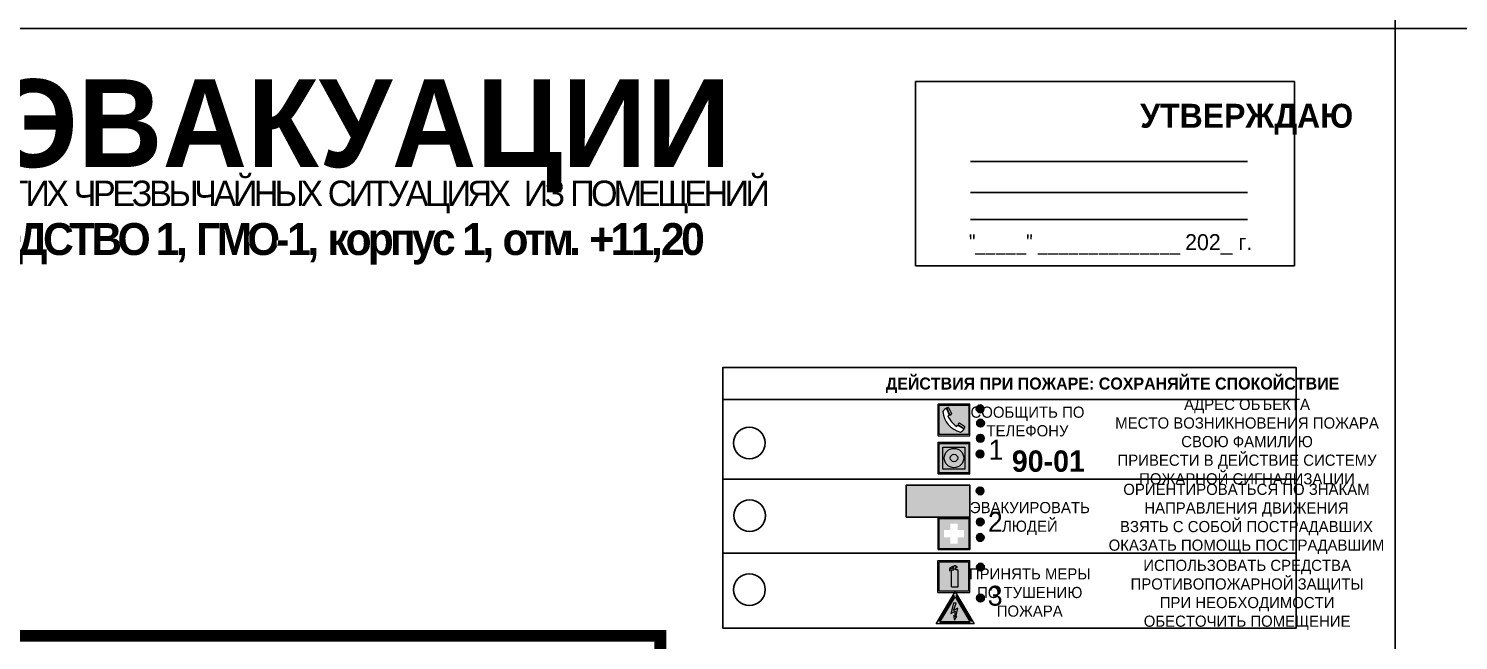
# Model space of a CAD drawing. Header units: millimetres. Extents: x 13810 to 67229, y 12374 to 21950.
# Drawn here: x 41575.7 to 41934.3, y 14001.4 to 14154.9 of the extents above; entities that cross this region are included whole.
import ezdxf

# ---------------------------------------------------------------- set-up
doc = ezdxf.new("R2010")
doc.units = ezdxf.units.MM
doc.styles.add('обычный', font='arial.ttf')

# ---------------------------------------------------------------- blocks, each defined once
blk = doc.blocks.new('A$C3E6D3DDE')
at = {"lineweight": 5}
h = blk.add_hatch(color=40, dxfattribs=at)
h.paths.add_polyline_path([(24.1, 1.45), (16.46, -11.35), (31.74, -11.35)])
h.paths.add_polyline_path([(24.09, -0.46), (30.03, -10.41), (18.14, -10.41)], flags=16)
h.paths.add_polyline_path([(24.54, -3.08), (23.41, -6.02), (25.13, -5.01), (24.33, -8.5), (24.82, -8.27), (23.79, -9.86), (23.4, -8.04), (23.8, -8.43), (24.04, -6.29), (22.39, -7.25), (23.44, -3.08)], flags=0)
h = blk.add_hatch(color=256, dxfattribs=at)
h.paths.add_polyline_path([(24.37, 0.03, 0.567511), (23.82, 0.03), (17.59, -10.4, 0.582454), (17.86, -10.88), (30.32, -10.88, 0.582149), (30.6, -10.4)])
h.paths.add_polyline_path([(24.09, -0.46), (18.14, -10.41), (30.03, -10.41)], flags=16)
h.paths.add_polyline_path([(24.54, -3.08), (23.41, -6.02), (25.13, -5.01), (24.33, -8.5), (24.82, -8.27), (23.79, -9.86), (23.4, -8.04), (23.8, -8.43), (24.04, -6.29), (22.39, -7.25), (23.44, -3.08)], flags=0)
h = blk.add_hatch(color=40, dxfattribs=at)
h.paths.add_polyline_path([(24.09, -0.46), (18.14, -10.41), (30.03, -10.41)])
h.paths.add_polyline_path([(24.82, -8.27), (23.79, -9.86), (23.4, -8.04), (23.8, -8.43), (24.04, -6.29), (22.39, -7.25), (23.44, -3.08), (24.54, -3.08), (23.41, -6.02), (25.13, -5.01), (24.33, -8.5)], flags=16)
at = {"color": 40, "lineweight": 5}
for p, q in [((16.46, -11.35), (24.1, 1.45)), ((24.1, 1.45), (31.74, -11.35))]:
    blk.add_line(p, q, dxfattribs=at)
at = {"lineweight": 5}
for p, q in [((17.59, -10.4), (23.82, 0.03)), ((24.37, 0.03), (30.6, -10.4)), ((18.14, -10.41), (24.09, -0.46)), ((23.44, -3.08), (22.39, -7.25)), ((23.41, -6.02), (24.54, -3.08)), ((25.13, -5.01), (23.41, -6.02)), ((24.54, -3.08), (23.44, -3.08)), ((24.09, -0.46), (30.03, -10.41)), ((24.33, -8.5), (25.13, -5.01)), ((17.86, -10.88), (30.32, -10.88)), ((18.14, -10.41), (30.03, -10.41)), ((22.39, -7.25), (24.04, -6.29)), ((23.8, -8.43), (23.4, -8.04)), ((23.4, -8.04), (23.79, -9.86)), ((23.79, -9.86), (24.82, -8.27)), ((24.04, -6.29), (23.8, -8.43)), ((24.82, -8.27), (24.33, -8.5))]:
    blk.add_line(p, q, dxfattribs=at)
at = {"color": 50, "lineweight": 5}
blk.add_line((31.74, -11.35), (16.46, -11.35), dxfattribs=at)
blk = doc.blocks.new('A$C456E1F9C')
at = {"lineweight": 5}
h = blk.add_hatch(color=242, dxfattribs=at)
h.paths.add_polyline_path([(0.51, -1.47), (0.51, -13.26), (12.29, -13.26), (12.29, -1.47)])
h.paths.add_polyline_path([(5.42, -4.95, -0.254479), (4.78, -5.4), (3.52, -2.53, -0.209735), (4.23, -2.4)], flags=16)
h.paths.add_polyline_path([(8.53, -8.6), (10.87, -10.17), (10.54, -10.76), (8.03, -9.13, -0.192251)], flags=16)
h.paths.add_polyline_path([(4.61, -5.49, 0.005518), (3.87, -5.72, 0.128647), (7.49, -10.01, 0.00809), (7.83, -9.33), (10.47, -10.97, -0.16736), (8.99, -12.25, -0.327862), (1.95, -3.95, -0.166952), (3.36, -2.62)], flags=16)
at = {"color": 242, "lineweight": 5}
for p, q in [((0, -13.77), (0, -0.97)), ((12.8, -0.97), (0, -0.97)), ((4.61, -5.49), (3.36, -2.62)), ((3.52, -2.53), (4.78, -5.4)), ((4.23, -2.4), (5.42, -4.95)), ((12.8, -13.77), (12.8, -0.97)), ((7.83, -9.33), (10.47, -10.97)), ((8.03, -9.13), (10.54, -10.76)), ((10.81, -10.12), (8.53, -8.6)), ((10.54, -10.76), (10.8, -10.3)), ((10.8, -10.3), (10.81, -10.12)), ((0, -13.77), (12.8, -13.77))]:
    blk.add_line(p, q, dxfattribs=at)
blk.add_lwpolyline([(0.51, -1.47), (12.29, -1.47), (12.29, -13.26), (0.51, -13.26)], close=True, dxfattribs=at)
for centre, radius, start, end in [((4.59, -5.34), 2.99, 114.28453, 152.19739), ((11.12, -3.31), 9.19, 183.99153, 256.60086), ((4.02, -3.27), 0.891, 76.32839, 123.70924), ((14.98, -39.1), 35.17, 107.14873, 108.41345), ((13.86, -0.94), 11.08, 205.55365, 234.87622), ((4.68, -4.59), 0.824, 276.9621, 334.07228), ((-13.31, 0.8), 23.44, 332.54871, 334.40268), ((8.94, -9.5), 0.989, 114.40924, 157.93883), ((7.87, -9.46), 3, 291.92908, 329.9329)]:
    blk.add_arc(centre, radius, start, end, dxfattribs=at)
blk = doc.blocks.new('A$C54414219')
at = {"true_color": 0xffffff}
h = blk.add_hatch(color=7, dxfattribs=at)
h.paths.add_polyline_path([(2.39, -9.45), (2.39, -18.3), (11.23, -18.3), (11.23, -9.45)], flags=0)
h.paths.add_polyline_path([(10.71, -13.87, -1), (2.92, -13.87, -1)], flags=0)
h.paths.add_polyline_path([(8.3, -13.87, -1), (5.33, -13.87, -1)], flags=0)
h.paths.add_polyline_path([(0.41, -7.47), (0.41, -20.27), (13.21, -20.27), (13.21, -7.47)])
h.paths.add_polyline_path([(0.92, -19.77), (12.71, -19.77), (12.71, -7.98), (0.92, -7.98)], flags=16)
h.paths.add_polyline_path([(11.23, -9.45), (11.23, -18.3), (2.39, -18.3), (2.39, -9.45)], flags=0)
at = {"lineweight": 5}
h = blk.add_hatch(color=242, dxfattribs=at)
h.paths.add_polyline_path([(12.71, -7.98), (0.92, -7.98), (0.92, -19.77), (12.71, -19.77)])
h.paths.add_polyline_path([(11.23, -18.3), (2.39, -18.3), (2.39, -9.45), (11.23, -9.45)], flags=16)
h.paths.add_polyline_path([(10.71, -13.87, -1), (2.92, -13.87, -1)], flags=0)
h.paths.add_polyline_path([(8.3, -13.87, -1), (5.33, -13.87, -1)], flags=0)
at = {"true_color": 0xffffff}
h = blk.add_hatch(color=7, dxfattribs=at)
h.paths.add_polyline_path([(2.39, -9.45), (2.39, -18.3), (11.23, -18.3), (11.23, -9.45)])
h.paths.add_polyline_path([(10.71, -13.87, -1), (2.92, -13.87, -1)], flags=16)
h.paths.add_polyline_path([(8.3, -13.87, -1), (5.33, -13.87, -1)], flags=0)
at = {"lineweight": 5}
h = blk.add_hatch(color=242, dxfattribs=at)
h.paths.add_polyline_path([(2.92, -13.87, 1), (10.71, -13.87, 1)])
h.paths.add_polyline_path([(8.3, -13.87, -1), (5.33, -13.87, -1)], flags=16)
at = {"color": 242, "lineweight": 5}
for p, q in [((0.41, -20.27), (0.41, -7.47)), ((0.41, -7.47), (13.21, -7.47)), ((0.41, -7.47), (13.21, -7.47)), ((13.21, -20.27), (13.21, -7.47)), ((0.41, -20.27), (13.21, -20.27))]:
    blk.add_line(p, q, dxfattribs=at)
for points in [[(0.92, -7.98), (12.71, -7.98), (12.71, -19.77), (0.92, -19.77)], [(2.39, -9.45), (11.23, -9.45), (11.23, -18.3), (2.39, -18.3)]]:
    blk.add_lwpolyline(points, close=True, dxfattribs=at)
for radius in [3.89, 1.49]:
    blk.add_circle((6.81, -13.87), radius, dxfattribs=at)
blk = doc.blocks.new('A$C32E8229D')
at = {"true_color": 0xffffff}
blk.add_hatch(color=7, dxfattribs=at).paths.add_polyline_path([(0, 0), (0, -8), (16, -8), (16, 0)])
h = blk.add_hatch(color=126)
h.paths.add_polyline_path([(0.2, -0.2), (15.8, -0.2), (15.8, -7.8), (0.2, -7.8)])
h.paths.add_polyline_path([(13.49, -2.05), (12.08, -2.05), (11.37, -2.63, 0.162397), (11.29, -2.84), (11.29, -3.63), (10.35, -3.63), (10.35, -4.05), (11.68, -4.05), (11.68, -3.48), (12.26, -4.28), (11.29, -5.1), (11.29, -6.78), (11.85, -6.78), (11.85, -5.44), (12.8, -4.64), (12.8, -5.94), (14.46, -5.94), (14.46, -5.39), (13.45, -5.39), (13.45, -3.97), (12.46, -2.59), (13.15, -2.59), (13.69, -3.34), (14.18, -3)], flags=16)
h.paths.add_polyline_path([(10.74, -1.82, 1), (11.8, -1.82, 1)], flags=16)
h.paths.add_polyline_path([(9.39, -3.59), (5.99, -3.59), (6.56, -3.03), (5.91, -3.03), (5.1, -3.83), (5.91, -4.64), (6.56, -4.64), (5.99, -4.09), (9.39, -4.09)], flags=16)
h.paths.add_polyline_path([(4.29, -1.08), (1.72, -1.08), (1.72, -6.6), (4.29, -6.6)], flags=16)
at = {"color": 126}
blk.add_lwpolyline([(16, -8), (0, -8), (0, 0), (16, 0)], close=True, dxfattribs=at)
blk = doc.blocks.new('A$C18900ED3')
h = blk.add_hatch(color=126)
h.paths.add_polyline_path([(-0.18, -0.18), (-7.02, -0.18), (-7.02, -7.02), (-0.18, -7.02)])
h.paths.add_polyline_path([(-5.89, -4.46), (-5.89, -2.77), (-4.46, -2.77), (-4.46, -1.31), (-2.77, -1.31), (-2.77, -2.77), (-1.33, -2.77), (-1.33, -4.46), (-2.77, -4.46), (-2.77, -5.89), (-4.46, -5.89), (-4.46, -4.46)], flags=16)
at = {"color": 126}
for p, q in [((-7.2, 0), (-7.2, -7.2)), ((0, 0), (-7.2, 0)), ((0, -7.2), (0, 0)), ((-7.02, -7.02), (-7.02, -0.18)), ((-7.02, -0.18), (-0.18, -0.18)), ((-0.18, -0.18), (-0.18, -7.02)), ((-7.2, -7.2), (0, -7.2)), ((-0.18, -7.02), (-7.02, -7.02))]:
    blk.add_line(p, q, dxfattribs=at)
blk = doc.blocks.new('A$C3AD82952')
at = {"true_color": 0xf5f5ff}
h = blk.add_hatch(color=7, dxfattribs=at)
h.dxf.hatch_style = 1
h.paths.add_polyline_path([(8.21, 8.73, 0.414214), (7.89, 9.05), (7.22, 9.05), (7.22, 9.92), (7.59, 9.92, 1), (7.57, 10.36), (7.22, 10.36), (7.22, 10.6), (6.43, 10.6), (6.43, 10.36), (6.01, 10.36), (4.74, 9.59), (4.74, 8.69), (4.98, 8.73), (4.98, 9.26), (6.12, 9.91), (6.43, 9.91), (6.43, 9.05), (5.76, 9.05, 0.414214), (5.44, 8.73), (5.44, 2.2), (8.21, 2.2)], flags=0)
h.paths.add_polyline_path([(12.8, 12.8), (0, 12.8), (0, 0), (12.8, 0)])
h.paths.add_polyline_path([(0.51, 12.29), (12.29, 12.29), (12.29, 0.51), (0.51, 0.51)], flags=16)
h.paths.add_polyline_path([(4.74, 9.59), (6.01, 10.36), (6.43, 10.36), (6.43, 10.6), (7.22, 10.6), (7.22, 10.36), (7.59, 10.36, -0.94586), (7.59, 9.92), (7.22, 9.92), (7.22, 9.05), (7.89, 9.05, -0.414214), (8.21, 8.73), (8.21, 2.2), (5.44, 2.2), (5.44, 8.73, -0.414214), (5.76, 9.05), (6.43, 9.05), (6.43, 9.91), (6.12, 9.91), (4.98, 9.26), (4.98, 8.73), (4.74, 8.69)], flags=0)
h = blk.add_hatch(color=242)
h.dxf.hatch_style = 1
h.paths.add_polyline_path([(12.29, 12.29), (0.51, 12.29), (0.51, 0.51), (12.29, 0.51)])
h.paths.add_polyline_path([(4.74, 8.69), (4.74, 9.59), (6.01, 10.36), (6.43, 10.36), (6.43, 10.6), (7.22, 10.6), (7.22, 10.36), (7.59, 10.36, -0.94586), (7.59, 9.92), (7.22, 9.92), (7.22, 9.05), (7.89, 9.05, -0.414214), (8.21, 8.73), (8.21, 2.2), (5.44, 2.2), (5.44, 8.73, -0.414214), (5.76, 9.05), (6.43, 9.05), (6.43, 9.91), (6.12, 9.91), (4.98, 9.26), (4.98, 8.73)], flags=16)
h = blk.add_hatch(color=7, dxfattribs=at)
h.dxf.hatch_style = 1
h.paths.add_polyline_path([(8.21, 8.73, 0.414214), (7.89, 9.05), (7.22, 9.05), (7.22, 9.92), (7.59, 9.92, 1), (7.57, 10.36), (7.22, 10.36), (7.22, 10.6), (6.43, 10.6), (6.43, 10.36), (6.01, 10.36), (4.74, 9.59), (4.74, 8.69), (4.98, 8.73), (4.98, 9.26), (6.12, 9.91), (6.43, 9.91), (6.43, 9.05), (5.76, 9.05, 0.414214), (5.44, 8.73), (5.44, 2.2), (8.21, 2.2)])
at = {"color": 242, "lineweight": 5}
for p, q in [((0, 0), (0, 12.8)), ((0, 12.8), (12.8, 12.8)), ((12.8, 0), (12.8, 12.8)), ((6.01, 10.36), (4.74, 9.59)), ((4.74, 9.59), (4.74, 8.69)), ((4.74, 8.69), (4.98, 8.73)), ((4.98, 9.26), (6.12, 9.91)), ((4.98, 8.73), (4.98, 9.26)), ((5.44, 2.2), (5.44, 8.73)), ((5.76, 9.05), (6.43, 9.05)), ((6.01, 10.36), (6.43, 10.36)), ((6.12, 9.91), (6.43, 9.91)), ((7.22, 10.6), (6.43, 10.6)), ((6.43, 10.6), (6.43, 10.36)), ((6.43, 9.91), (6.43, 9.05)), ((7.22, 10.36), (7.22, 10.6)), ((7.59, 10.36), (7.22, 10.36)), ((7.22, 9.05), (7.22, 9.92)), ((7.59, 9.92), (7.22, 9.92)), ((7.89, 9.05), (7.22, 9.05)), ((8.21, 2.2), (8.21, 8.73)), ((0, 0), (12.8, 0)), ((5.44, 2.2), (8.21, 2.2))]:
    blk.add_line(p, q, dxfattribs=at)
blk.add_lwpolyline([(0.51, 12.29), (12.29, 12.29), (12.29, 0.51), (0.51, 0.51)], close=True, dxfattribs=at)
for centre, radius, start, end in [((5.76, 8.73), 0.32, 90, 180), ((7.58, 10.14), 0.223, 273.18746, 86.81254), ((7.89, 8.73), 0.32, 0, 90)]:
    blk.add_arc(centre, radius, start, end, dxfattribs=at)

msp = doc.modelspace()

# ---------------------------------------------------------------- hatches: boundary and pattern name
at = {"lineweight": 0}
h = msp.add_hatch(color=256, dxfattribs=at)
h.dxf.hatch_style = 1
h.paths.add_polyline_path([(41813.4, 14059.54, 1), (41815.33, 14059.54, 1)])
h = msp.add_hatch(color=256, dxfattribs=at)
h.dxf.hatch_style = 1
h.paths.add_polyline_path([(41813.5, 14055.96, 1), (41815.43, 14055.96, 1)])
h = msp.add_hatch(color=256, dxfattribs=at)
h.dxf.hatch_style = 1
h.paths.add_polyline_path([(41813.46, 14052.15, 1), (41815.39, 14052.15, 1)])
h = msp.add_hatch(color=256, dxfattribs=at)
h.dxf.hatch_style = 1
h.paths.add_polyline_path([(41813.38, 14048.22, 1), (41815.31, 14048.22, 1)])
h = msp.add_hatch(color=256, dxfattribs=at)
h.dxf.hatch_style = 1
h.paths.add_polyline_path([(41813.39, 14038.95, 1), (41815.32, 14038.95, 1)])
h = msp.add_hatch(color=256, dxfattribs=at)
h.dxf.hatch_style = 1
h.paths.add_polyline_path([(41813.43, 14031.17, 1), (41815.36, 14031.17, 1)])
h = msp.add_hatch(color=256, dxfattribs=at)
h.dxf.hatch_style = 1
h.paths.add_polyline_path([(41813.42, 14027.27, 1), (41815.36, 14027.27, 1)])
h = msp.add_hatch(color=256, dxfattribs=at)
h.dxf.hatch_style = 1
h.paths.add_polyline_path([(41813.48, 14019.85, 1), (41815.41, 14019.85, 1)])
h = msp.add_hatch(color=256, dxfattribs=at)
h.dxf.hatch_style = 1
h.paths.add_polyline_path([(41813.49, 14012.08, 1), (41815.42, 14012.08, 1)])

# ---------------------------------------------------------------- linework, layer by layer
at = {"color": 126, "lineweight": 0, "true_color": 0x008754}
for points in [[(41318.46, 14549.93), (41918.46, 14549.93), (41918.46, 14154.93), (41318.46, 14154.93)], [(41918.46, 14549.93), (42518.46, 14549.93), (42518.46, 14154.93), (41918.46, 14154.93)], [(41318.46, 14154.93), (41918.46, 14154.93), (41918.46, 13759.93), (41318.46, 13759.93)], [(41318.46, 14154.93), (41918.46, 14154.93), (41918.46, 13759.93), (41318.46, 13759.93)], [(41318.46, 14154.93), (41918.46, 14154.93), (41918.46, 13759.93), (41318.46, 13759.93)], [(41318.46, 14154.93), (41918.46, 14154.93), (41918.46, 13759.93), (41318.46, 13759.93)], [(41918.46, 14154.93), (42518.46, 14154.93), (42518.46, 13759.93), (41918.46, 13759.93)], [(41918.46, 14154.93), (42518.46, 14154.93), (42518.46, 13759.93), (41918.46, 13759.93)], [(41918.46, 14154.93), (42518.46, 14154.93), (42518.46, 13759.93), (41918.46, 13759.93)], [(41918.46, 14154.93), (42518.46, 14154.93), (42518.46, 13759.93), (41918.46, 13759.93)]]:
    msp.add_lwpolyline(points, close=True, dxfattribs=at)
for points in [[(41798.18, 14141.66), (41893.18, 14141.66), (41893.18, 14095.45), (41798.18, 14095.45)], [(41749.85, 14061.9), (41893.62, 14061.9), (41893.62, 14069.95), (41749.85, 14069.95)], [(41749.85, 14061.9), (41893.62, 14061.9), (41893.62, 14004.5), (41749.85, 14004.5)]]:
    msp.add_lwpolyline(points, close=True)
for points in [[(41811.93, 14121.61), (41881.46, 14121.61)], [(41811.93, 14113.85), (41881.46, 14113.85)], [(41811.93, 14107.06), (41881.46, 14107.06)], [(41808.27, 14041.9), (41749.85, 14041.9), (41893.62, 14041.9)], [(41808.27, 14023.33), (41749.85, 14023.33), (41893.62, 14023.33)]]:
    msp.add_lwpolyline(points)
at = {"lineweight": 100, "const_width": 3}
msp.add_lwpolyline([(41413.7, 14005.51), (41413.7, 14063.45), (41345.12, 14063.45), (41345.12, 13867.32), (41681.49, 13867.32), (41681.49, 13822.45), (41734.13, 13822.45), (41734.13, 14002.6), (41413.7, 14002.6), (41413.7, 14006.18)], dxfattribs=at)
for centre, radius in [((41814.36, 14059.54), 0.966), ((41756.48, 14050.98), 3.98), ((41814.47, 14055.96), 0.966), ((41814.43, 14052.15), 0.966), ((41814.35, 14048.22), 0.966), ((41814.36, 14038.95), 0.966), ((41756.57, 14032.75), 3.98), ((41814.4, 14031.17), 0.966), ((41814.39, 14027.27), 0.966), ((41756.51, 14014.17), 3.98), ((41814.45, 14019.85), 0.966), ((41814.45, 14012.08), 0.966)]:
    msp.add_circle(centre, radius)

# ---------------------------------------------------------------- block references
for name, p, xscale, yscale, zscale in [('A$C456E1F9C', (41803.81, 14061.36), 0.625, 0.625, 0.625), ('A$C54414219', (41803.55, 14055.87), 0.625, 0.625, 0.625), ('A$C18900ED3', (41811.81, 14032.23), 1.111111111007631, 1.111111111007631, 1.111111111007631), ('A$C3AD82952', (41803.76, 14013.5), 0.625, 0.625, 0.625), ('A$C3E6D3DDE', (41793.04, 14012.69), 0.625, 0.625, 0.625)]:
    msp.add_blockref(name, p, dxfattribs=dict(xscale=xscale, yscale=yscale, zscale=zscale))
at = {"xscale": -1}
msp.add_blockref('A$C32E8229D', (41811.81, 14040.38), dxfattribs=at)

# ---------------------------------------------------------------- texts
at = {"lineweight": 0, "style": 'обычный'}
for s, insert, char_height, width, attachment_point in [('{\\fProxima Nova Rg|b1|i0|c204|p2;ПЛАН ЭВАКУАЦИИ}', (41474.67, 14142.19), 22, 493.8901, 1), ('\\pi-18,l18,t18;{\\fProxima Nova Rg|b1|i0|c204|p2;УТВЕРЖДАЮ\\H1.1997x; }', (41881.22, 14132.19), 6, 126.6484, 5), ('{\\fArial Narrow|b0|i0|c204|p34;"_____" ______________ \\fProxima Nova Rg|b0|i0|c204|p2;202_ г. }', (41847.08, 14100.78), 4, 78.6503, 5), ('{\\fProxima Nova Rg|b1|i0|c204|p2;ДЕЙСТВИЯ ПРИ ПОЖАРЕ: СОХРАНЯЙТЕ СПОКОЙСТВИЕ\\H1.6644x; }', (41847.57, 14065.45), 3, 175.1736, 5), ('\\pi-8.4,l8.4,t8.4;{\\fProxima Nova Rg|b0|i0|c204|p2;АДРЕС ОБЪЕКТА\\PМЕСТО ВОЗНИКНОВЕНИЯ ПОЖАРА \\PСВОЮ ФАМИЛИЮ\\PПРИВЕСТИ В ДЕЙСТВИЕ СИСТЕМУ \\PПОЖАРНОЙ СИГНАЛИЗАЦИИ}', (41881.31, 14050.92), 2.8, 126.6484, 5), ('{\\fProxima Nova Rg|b0|i0|c204|p2;СООБЩИТЬ ПО \\PТЕЛЕФОНУ}', (41826.24, 14056.35), 2.8, 126.6484, 5), ('{\\fProxima Nova Rg|b0|i0|c204|p2;1\\H1.1667x; }', (41818.34, 14049.29), 5, 126.6484, 5), ('{\\fProxima Nova Rg|b1|i0|c204|p2;\\H1.0714x;90-01\\fProxima Nova Rg|b0|i0|c204|p2;\\H0.93331x; \\H1.3449x; }', (41831.48, 14046.39), 5, 126.6484, 5), ('\\pi-8.4,l8.4,t8.4;{\\fProxima Nova Rg|b0|i0|c204|p2;ОРИЕНТИРОВАТЬСЯ ПО ЗНАКАМ \\PНАПРАВЛЕНИЯ ДВИЖЕНИЯ\\PВЗЯТЬ С СОБОЙ ПОСТРАДАВШИХ\\PОКАЗАТЬ ПОМОЩЬ ПОСТРАДАВШИМ}', (41881.17, 14031.94), 2.8, 126.6484, 5), ('{\\fProxima Nova Rg|b0|i0|c204|p2;ЭВАКУИРОВАТЬ \\PЛЮДЕЙ}', (41826.84, 14032.03), 2.8, 126.6484, 5), ('{\\fProxima Nova Rg|b0|i0|c204|p2;2\\H1.1967x; }', (41818.19, 14031.2), 5, 126.6484, 5), ('\\pi-8.4,l8.4,t8.4;{\\fProxima Nova Rg|b0|i0|c204|p2;ИСПОЛЬЗОВАТЬ СРЕДСТВА \\PПРОТИВОПОЖАРНОЙ ЗАЩИТЫ \\PПРИ НЕОБХОДИМОСТИ \\PОБЕСТОЧИТЬ ПОМЕЩЕНИЕ}', (41881.33, 14012.87), 2.8, 126.6484, 5), ('{\\fProxima Nova Rg|b0|i0|c204|p2;ПРИНЯТЬ МЕРЫ \\PПО ТУШЕНИЮ \\PПОЖАРА}', (41826.8, 14013.45), 2.8, 126.6484, 5), ('{\\fProxima Nova Rg|b0|i0|c204|p2;3\\H1.1967x; }', (41818.13, 14012.63), 5, 126.6484, 5)]:
    msp.add_mtext(s, dxfattribs=dict(at, insert=insert, char_height=char_height, width=width, attachment_point=attachment_point))
at = {"color": 0, "lineweight": 0, "insert": (41623.25, 14116.93), "char_height": 8, "width": 449.2158, "attachment_point": 5, "style": 'обычный'}
msp.add_mtext('{\\fArial Black|b1|i0|c204|p34;\\H2x;\\T0.85;  \\fArial Narrow|b0|i0|c204|p34;\\H0.8x;\\W0.9;\\P\\fProxima Nova Rg|b0|i0|c204|p2;\\H0.5x;\\W1;\\C256;ПРИ ПОЖАРЕ  ИЛИ ДРУГИХ ЧРЕЗВЫЧАЙНЫХ СИТУАЦИЯХ  ИЗ ПОМЕЩЕНИЙ \\fProxima Nova Rg|b1|i0|c204|p2;\\H1.25x;\\PЦЭН: ПРОИЗВОДСТВО 1, ГМО-1, корпус 1, отм. +11,20}', dxfattribs=at)

doc.saveas('drawing.dxf')
